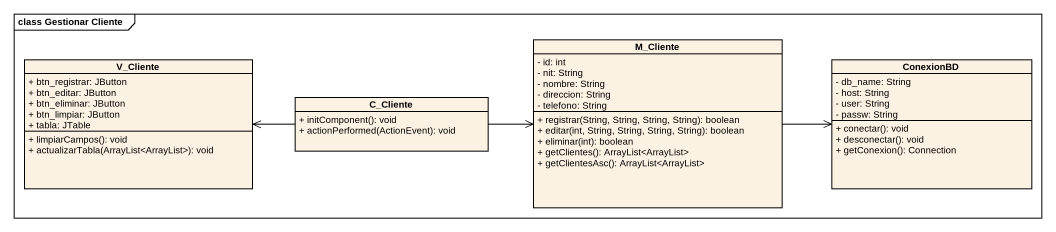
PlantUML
@startuml
mainframe class Gestionar Cliente
hide circle
hide empty members
skinparam classAttributeIconSize 0
class M_Cliente {
  - id: int
  - nit: String
  - nombre: String
  - direccion: String
  - telefono: String
  + registrar(String, String, String, String): boolean
  + editar(int, String, String, String, String): boolean
  + eliminar(int): boolean
  + getClientes(): ArrayList<ArrayList>
  + getClientesAsc(): ArrayList<ArrayList>
}
class V_Cliente {
  + btn_registrar: JButton
  + btn_editar: JButton
  + btn_eliminar: JButton
  + btn_limpiar: JButton
  + tabla: JTable
  + limpiarCampos(): void
  + actualizarTabla(ArrayList<ArrayList>): void
}
class ConexionBD {
  - db_name: String
  - host: String
  - user: String
  - passw: String
  + conectar(): void
  + desconectar(): void
  + getConexion(): Connection
}
class C_Cliente {
  + initComponent(): void
  + actionPerformed(ActionEvent): void
}
M_Cliente -right-> ConexionBD
C_Cliente -right-> M_Cliente
C_Cliente -left-> V_Cliente
@enduml
